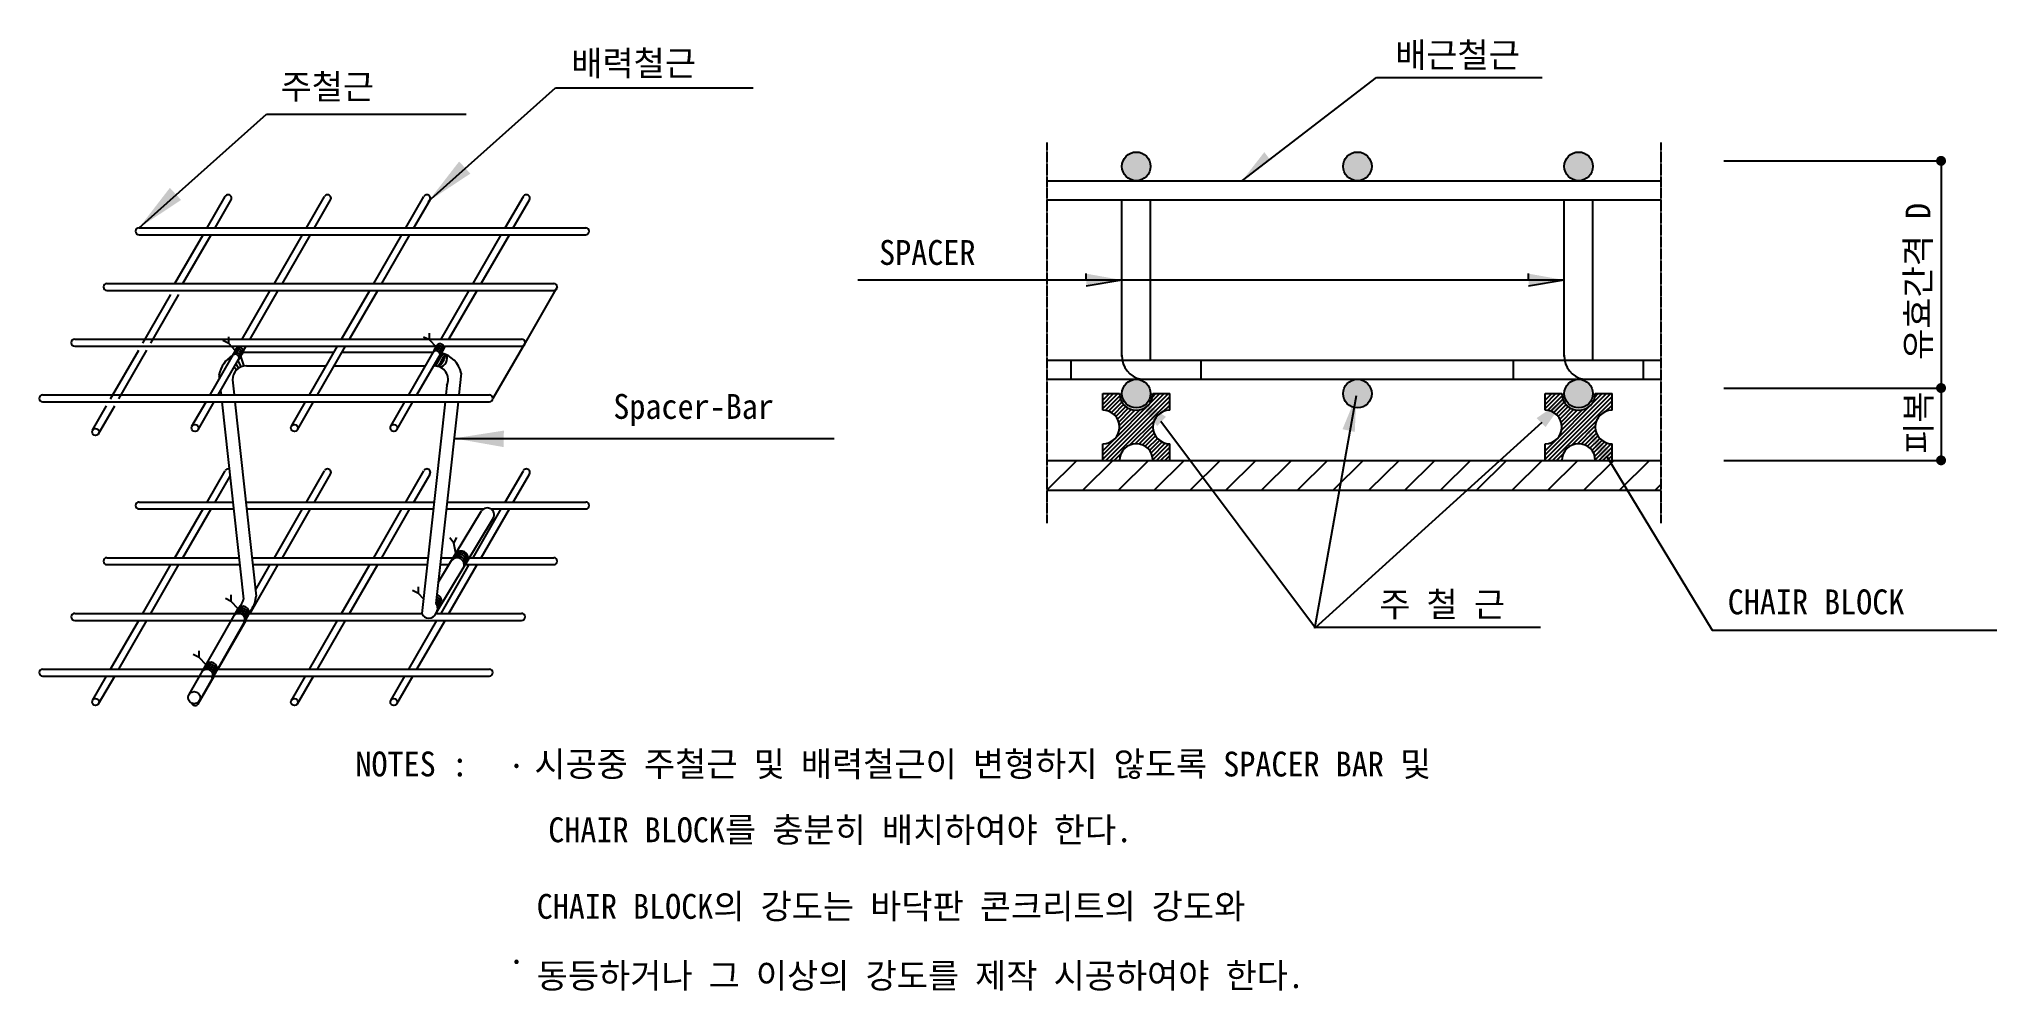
# Model space of a CAD drawing. Header units: millimetres. Extents: x 0 to 19694, y 119 to 9688.
import ezdxf

# ---------------------------------------------------------------- set-up
doc = ezdxf.new("R2010")
doc.units = ezdxf.units.MM
doc.linetypes.add('CENTER', pattern=[2, 1.25, -0.25, 0.25, -0.25])
for name, color, linetype in [('1', 1, 'Continuous'), ('2', 2, 'Continuous'), ('3', 3, 'Continuous'), ('4', 4, 'Continuous'), ('5', 6, 'Continuous'), ('LEAD', 1, 'Continuous')]:
    doc.layers.add(name, color=color, linetype=linetype)
doc.styles.add('돋움체', font='DotumChe.ttf')

msp = doc.modelspace()

# ---------------------------------------------------------------- hatches: boundary and pattern name
at = {"layer": '5'}
h = msp.add_hatch(dxfattribs=at)
h.set_pattern_fill('ANSI31', color=256, scale=2, style=0)
h.set_pattern_definition([(45.00000003, (-201489.35555, -70250.5102), (-0.17677669538, 0.1767766952), [])])
h.paths.add_polyline_path([(11181, 8409, 1), (10893, 8409, 1)])
h.paths.add_polyline_path([(13118, 8409, 1), (13406, 8409, 1)])
h.paths.add_polyline_path([(15343, 8409, 1), (15631, 8409, 1)])
h.paths.add_polyline_path([(15631, 6124, 1), (15343, 6124, 1)])
h.paths.add_polyline_path([(13118, 6124, 1), (13406, 6124, 1)])
h.paths.add_polyline_path([(10893, 6124, 1), (11181, 6124, 1)])

# ---------------------------------------------------------------- linework, layer by layer
at = {"color": 1, "linetype": 'Continuous'}
for p, q in [((3915, 8057), (5196, 9198)), ((5196, 9198), (7183, 9198)), ((1005, 7791), (2286, 8933)), ((2286, 8933), (4295, 8933)), ((4174, 5674), (7997, 5674))]:
    msp.add_line(p, q, dxfattribs=at)
for points in [[(4338, 8336), (4225, 8458), (3915, 8057)], [(1428, 8071), (1315, 8193), (1005, 7791)], [(4673, 5586), (4675, 5752), (4174, 5674)]]:
    msp.add_solid(points, dxfattribs=at)
at = {"layer": '1', "linetype": 'Continuous'}
msp.add_line((12104, 8268), (13454, 9301), dxfattribs=at)
at = {"layer": '1'}
for p, q in [((13454, 9301), (15121, 9301)), ((16947, 8464), (19133, 8464)), ((19133, 8464), (19133, 5453)), ((10138, 8073), (16315, 8073)), ((10533, 7266), (10533, 7330)), ((14983, 7266), (14983, 7330)), ((15343, 7266), (8237, 7266)), ((10893, 7266), (10533, 7203)), ((10893, 7266), (10545, 7266)), ((15343, 7266), (14983, 7203)), ((15343, 7266), (14995, 7266)), ((2049, 6542), (2666, 6542)), ((2566, 6542), (2968, 6542)), ((3049, 6542), (3559, 6542)), ((3532, 6542), (3968, 6542)), ((1809, 6311), (1813, 6273)), ((2085, 6402), (2548, 6402)), ((2485, 6402), (2887, 6402)), ((2968, 6402), (3478, 6402)), ((3452, 6402), (3887, 6402)), ((4246, 6331), (4222, 6111)), ((10138, 6460), (16315, 6460)), ((1826, 6156), (1831, 6111)), ((1945, 6262), (1961, 6111)), ((4102, 6207), (4092, 6111)), ((16947, 6180), (19133, 6180)), ((1838, 6041), (2056, 4056)), ((1969, 6041), (2184, 4087)), ((4084, 6041), (3850, 3914)), ((4215, 6041), (3992, 4012)), ((12834, 3764), (13251, 6104)), ((11283, 5848), (12840, 3770)), ((15118, 5832), (12834, 3764)), ((15770, 5491), (16830, 3744)), ((16947, 5453), (19133, 5453)), ((4015, 4226), (4451, 4946)), ((3990, 3914), (4571, 4874)), ((1997, 3955), (1506, 3097)), ((2137, 3955), (1612, 3036)), ((12836, 3775), (15103, 3775)), ((16830, 3744), (19694, 3744))]:
    msp.add_line(p, q, dxfattribs=at)
at = {"layer": '1', "linetype": 'CENTER'}
for p, q in [((10138, 8650), (10138, 4822)), ((16315, 8650), (16315, 4822))]:
    msp.add_line(p, q, dxfattribs=at)
at = {"layer": '1', "color": 2}
for p, q in [((1689, 7791), (1871, 8106)), ((2689, 7791), (2871, 8106)), ((3689, 7791), (3871, 8106)), ((4689, 7791), (4871, 8106)), ((1770, 7791), (1932, 8071)), ((2770, 7791), (2932, 8071)), ((3770, 7791), (3932, 8071)), ((4770, 7791), (4932, 8071)), ((1005, 7791), (5499, 7791)), ((1005, 7721), (5499, 7721)), ((1366, 7231), (1649, 7721)), ((1447, 7231), (1730, 7721)), ((2366, 7231), (2649, 7721)), ((2447, 7231), (2730, 7721)), ((3366, 7231), (3649, 7721)), ((3447, 7231), (3730, 7721)), ((4366, 7231), (4649, 7721)), ((4447, 7231), (4730, 7721)), ((682, 7231), (5176, 7231)), ((682, 7161), (5176, 7161)), ((1043, 6631), (1325, 7121)), ((1123, 6631), (1406, 7121)), ((2043, 6671), (2325, 7161)), ((2123, 6671), (2406, 7161)), ((3043, 6671), (3325, 7161)), ((3123, 6671), (3406, 7161)), ((4043, 6671), (4325, 7161)), ((4123, 6671), (4406, 7161)), ((358, 6671), (4853, 6671)), ((358, 6601), (4853, 6601)), ((719, 6071), (1002, 6561)), ((800, 6071), (1083, 6561)), ((1719, 6111), (2002, 6601)), ((1800, 6111), (2083, 6601)), ((2719, 6111), (3002, 6601)), ((2800, 6111), (3083, 6601)), ((3719, 6111), (4002, 6601)), ((3800, 6111), (4083, 6601)), ((35, 6111), (4529, 6111)), ((35, 6041), (4529, 6041)), ((537, 5756), (679, 6001)), ((598, 5721), (760, 6001)), ((1537, 5796), (1679, 6041)), ((1598, 5761), (1760, 6041)), ((2537, 5796), (2679, 6041)), ((2598, 5761), (2760, 6041)), ((3537, 5796), (3679, 6041)), ((3598, 5761), (3760, 6041)), ((1689, 5034), (1871, 5349)), ((2689, 5034), (2871, 5349)), ((3689, 5034), (3871, 5349)), ((4689, 5034), (4871, 5349)), ((1770, 5034), (1920, 5294)), ((2770, 5034), (2932, 5314)), ((3770, 5034), (3932, 5314)), ((4770, 5034), (4932, 5314)), ((1005, 5034), (1949, 5034)), ((1005, 4964), (1957, 4964)), ((1366, 4474), (1649, 4964)), ((1447, 4474), (1730, 4964)), ((2079, 5034), (3973, 5034)), ((2087, 4964), (3966, 4964)), ((2366, 4474), (2649, 4964)), ((2447, 4474), (2730, 4964)), ((3366, 4474), (3649, 4964)), ((3447, 4474), (3730, 4964)), ((4096, 4964), (4470, 4964)), ((4104, 5034), (5499, 5034)), ((4366, 4474), (4649, 4964)), ((4447, 4474), (4730, 4964)), ((4544, 4964), (5499, 4964)), ((682, 4474), (2010, 4474)), ((682, 4404), (2018, 4404)), ((1043, 3914), (1325, 4404)), ((1123, 3914), (1406, 4404)), ((2123, 3914), (2406, 4404)), ((2141, 4474), (3912, 4474)), ((2149, 4404), (3904, 4404)), ((2177, 4147), (2325, 4404)), ((3043, 3914), (3325, 4404)), ((3123, 3914), (3406, 4404)), ((4035, 4404), (4123, 4404)), ((4042, 4474), (4165, 4474)), ((4043, 3914), (4325, 4404)), ((4123, 3914), (4406, 4404)), ((4287, 4404), (5176, 4404)), ((4329, 4474), (5176, 4474)), ((358, 3914), (2194, 3914)), ((358, 3844), (2154, 3844)), ((719, 3354), (1002, 3844)), ((800, 3354), (1083, 3844)), ((1800, 3354), (2083, 3844)), ((2154, 3844), (4853, 3844)), ((2194, 3914), (3850, 3914)), ((2719, 3354), (3002, 3844)), ((2800, 3354), (3083, 3844)), ((3719, 3354), (4002, 3844)), ((3800, 3354), (4083, 3844)), ((3990, 3914), (4853, 3914)), ((35, 3354), (1874, 3354)), ((1874, 3354), (4529, 3354)), ((35, 3284), (1834, 3284)), ((537, 3039), (679, 3284)), ((598, 3004), (760, 3284)), ((1598, 3004), (1760, 3284)), ((1834, 3284), (4529, 3284)), ((2537, 3039), (2679, 3284)), ((2598, 3004), (2760, 3284)), ((3537, 3039), (3679, 3284)), ((3598, 3004), (3760, 3284))]:
    msp.add_line(p, q, dxfattribs=at)
at = {"layer": '1', "color": 4}
for p, q in [((3928, 6663), (3927, 6731)), ((1908, 6629), (1848, 6658)), ((1908, 6629), (1907, 6696)), ((1976, 6555), (1908, 6629)), ((1936, 6501), (1940, 6494)), ((3928, 6663), (3868, 6693)), ((3996, 6590), (3928, 6663)), ((3987, 6402), (4061, 6529)), ((1905, 6478), (1919, 6457)), ((1963, 6394), (1985, 6362)), ((1980, 6423), (2005, 6378)), ((2000, 6458), (2029, 6392)), ((2024, 6499), (2060, 6401)), ((3968, 6402), (3978, 6402)), ((4170, 4619), (4133, 4674)), ((4170, 4619), (4202, 4678)), ((4193, 4521), (4170, 4619)), ((3817, 4114), (3757, 4144)), ((3817, 4114), (3816, 4182)), ((1933, 4035), (1873, 4065)), ((1933, 4035), (1932, 4102)), ((2001, 3961), (1933, 4035)), ((3866, 4061), (3817, 4114)), ((1611, 3472), (1551, 3502)), ((1611, 3472), (1610, 3539)), ((1679, 3398), (1611, 3472))]:
    msp.add_line(p, q, dxfattribs=at)
at = {"layer": '1', "const_width": 50}
for points in [[(19108, 8464, 1), (19158, 8464, 1)], [(19108, 6180, 1), (19158, 6180, 1)], [(19108, 5453, 1), (19158, 5453, 1)]]:
    msp.add_lwpolyline(points, format="xyb", close=True, dxfattribs=at)
at = {"layer": '1', "color": 2}
for centre in [(568, 5739), (1568, 5779), (2568, 5779), (3568, 5779), (568, 3022), (2568, 3022), (3568, 3022)]:
    msp.add_circle(centre, 35, dxfattribs=at)
at = {"layer": '1'}
msp.add_circle((1559, 3067), 60.8, dxfattribs=at)
at = {"layer": '1', "color": 2}
for centre, start, end in [((1901, 8089), 330, 150), ((2901, 8089), 330, 150), ((3901, 8089), 330, 150), ((4901, 8089), 330, 150), ((1005, 7756), 90, 270), ((5499, 7756), 270, 90), ((682, 7196), 90, 270), ((5176, 7196), 270, 90), ((358, 6636), 90, 270), ((4853, 6636), 270, 90), ((35, 6076), 90, 270), ((4529, 6076), 270, 90), ((1901, 5332), 71.3297, 150), ((2901, 5332), 330, 150), ((3901, 5332), 330, 150), ((4901, 5332), 330, 150), ((1005, 4999), 90, 270), ((5499, 4999), 270, 90), ((682, 4439), 90, 270), ((5176, 4439), 270, 90), ((358, 3879), 90, 270), ((4853, 3879), 270, 90), ((35, 3319), 90, 270), ((4529, 3319), 270, 90), ((1568, 3022), 197.4125, 4.3674)]:
    msp.add_arc(centre, 35, start, end, dxfattribs=at)
at = {"layer": '1', "color": 1}
msp.add_arc((2083, 6264), 278, 118.9599, 170.3014, dxfattribs=at)
at = {"layer": '1', "color": 4}
for centre, radius, start, end in [((1972, 6479), 40.5, 300.4302, 180.3893), ((1982, 6497), 40.5, 300.4302, 180.3893), ((1992, 6514), 40.5, 300.4302, 180.3893), ((2002, 6531), 40.5, 300.4302, 180.3893), ((2012, 6549), 40.5, 300.4302, 180.3893), ((3992, 6514), 40.5, 300.4302, 180.3893), ((4002, 6531), 40.5, 300.4302, 180.3893), ((4012, 6549), 40.5, 300.4302, 180.3893), ((4022, 6566), 40.5, 300.4302, 180.3893), ((4032, 6583), 40.5, 300.4302, 180.3893), ((3825, 6584), 259, 314.5388, 346.5869), ((3926, 6533), 163, 303.4435, 354.9734), ((4017, 6479), 87.6, 278.1281, 24.5638), ((4244, 4470), 71.4, 338.5945, 141.4891), ((4215, 4418), 71.4, 338.5945, 141.4891), ((4225, 4436), 71.4, 338.5945, 141.4891), ((4235, 4453), 71.4, 338.5945, 141.4891), ((2030, 3890), 60.8, 330.2367, 150.2367), ((2040, 3907), 60.8, 330.2367, 150.2367), ((2050, 3925), 60.8, 330.2367, 150.2367), ((3938, 3964), 71.9, 338.9118, 41.5501), ((3948, 3982), 71.9, 338.9118, 49.8526), ((3958, 3999), 71.9, 338.9118, 57.0182), ((3968, 4016), 71.9, 338.9118, 63.9428), ((3978, 4034), 71.9, 338.9118, 70.5771), ((2010, 3855), 60.8, 330.2367, 150.2367), ((2020, 3872), 60.8, 330.2367, 150.2367), ((1698, 3309), 60.8, 330.2367, 150.2367), ((1708, 3327), 60.8, 330.2367, 150.2367), ((1718, 3344), 60.8, 330.2367, 150.2367), ((1728, 3362), 60.8, 330.2367, 150.2367)]:
    msp.add_arc(centre, radius, start, end, dxfattribs=at)
at = {"layer": '1'}
for centre, radius, start, end in [((3977, 6264), 278, 13.9496, 75.9301), ((2083, 6264), 138, 89.2035, 180.7965), ((3977, 6264), 138, 335.3672, 90.7965), ((4507, 4904), 70.3, 334.0094, 143.6633), ((4205, 4401), 71.4, 338.5945, 141.4891), ((1766, 4158), 308, 318.5842, 340.5341), ((1911, 4109), 273, 325.7057, 355.4291), ((3920, 3939), 74.2, 199.4507, 340.5493), ((1688, 3292), 60.8, 330.2367, 150.2367)]:
    msp.add_arc(centre, radius, start, end, dxfattribs=at)
for points in [[(12104, 8268), (12325, 8552), (12381, 8478)], [(10533, 7203), (10893, 7266), (10533, 7330)], [(14983, 7203), (15343, 7266), (14983, 7330)], [(11336, 5890), (11033, 6094), (11247, 5798)], [(13235, 5738), (13251, 6104), (13112, 5766)], [(15155, 5788), (15365, 6086), (15065, 5878)], [(15829, 5524), (15562, 5774), (15727, 5448)]]:
    msp.add_solid(points, dxfattribs=at)
at = {"layer": '3'}
for p, q in [((10138, 8265), (16315, 8265)), ((10893, 6498), (10893, 8073)), ((11181, 6460), (11181, 8073)), ((15343, 6498), (15343, 8073)), ((15631, 6460), (15631, 8073)), ((10378, 6460), (10378, 6268)), ((11685, 6460), (11685, 6268)), ((14828, 6460), (14828, 6268)), ((16135, 6460), (16135, 6268)), ((10138, 6268), (16315, 6268))]:
    msp.add_line(p, q, dxfattribs=at)
for points in [[(10893, 6509, 0.374964), (11085, 6268)], [(15343, 6509, 0.374964), (15535, 6268)]]:
    msp.add_lwpolyline(points, format="xyb", dxfattribs=at)
at = {"layer": '4'}
for p, q in [((10701, 6124), (10869, 6124)), ((10701, 6016), (10809, 6124)), ((10701, 6059), (10766, 6124)), ((10701, 5974), (10851, 6124)), ((10701, 5956), (10701, 6124)), ((10701, 5507), (11318, 6124)), ((10701, 5465), (11360, 6124)), ((10701, 5550), (11275, 6124)), ((11202, 6093), (11233, 6124)), ((11205, 6124), (11373, 6124)), ((11373, 5956), (11373, 6124)), ((15151, 5465), (15810, 6124)), ((15151, 5507), (15768, 6124)), ((15151, 6124), (15319, 6124)), ((15151, 5974), (15301, 6124)), ((15151, 6059), (15216, 6124)), ((15151, 6016), (15259, 6124)), ((15151, 5956), (15151, 6124)), ((15151, 5550), (15725, 6124)), ((15652, 6093), (15683, 6124)), ((15655, 6124), (15823, 6124)), ((15823, 5956), (15823, 6124)), ((10724, 5955), (10870, 6101)), ((10731, 5452), (11373, 6094)), ((10758, 5946), (10879, 6067)), ((10773, 5452), (11373, 6052)), ((10787, 5933), (10892, 6038)), ((10811, 5915), (10910, 6014)), ((10832, 5893), (10932, 5993)), ((10849, 5867), (10957, 5976)), ((10861, 5838), (10987, 5964)), ((10866, 5757), (11068, 5959)), ((10868, 5802), (11023, 5957)), ((11305, 5942), (11373, 6009)), ((15174, 5955), (15320, 6101)), ((15181, 5452), (15823, 6094)), ((15208, 5946), (15329, 6067)), ((15223, 5452), (15823, 6052)), ((15237, 5933), (15342, 6038)), ((15261, 5915), (15360, 6014)), ((15282, 5893), (15382, 5993)), ((15299, 5867), (15407, 5976)), ((15311, 5838), (15437, 5964)), ((15316, 5757), (15518, 5959)), ((15318, 5802), (15473, 5957)), ((15755, 5942), (15823, 6009)), ((10969, 5606), (11219, 5855)), ((11026, 5620), (11205, 5799)), ((11066, 5618), (11207, 5759)), ((11099, 5608), (11217, 5726)), ((15419, 5606), (15669, 5855)), ((15476, 5620), (15655, 5799)), ((15516, 5618), (15657, 5759)), ((15549, 5608), (15667, 5726)), ((10701, 5452), (10701, 5620)), ((10815, 5452), (10883, 5519)), ((11127, 5594), (11231, 5698)), ((11151, 5576), (11249, 5674)), ((11171, 5553), (11272, 5654)), ((11187, 5527), (11298, 5638)), ((11197, 5452), (11365, 5620)), ((11199, 5496), (11329, 5626)), ((11240, 5452), (11373, 5585)), ((11282, 5452), (11373, 5543)), ((11373, 5452), (11373, 5620)), ((15151, 5452), (15151, 5620)), ((15266, 5452), (15333, 5519)), ((15577, 5594), (15681, 5698)), ((15601, 5576), (15699, 5674)), ((15621, 5553), (15722, 5654)), ((15637, 5527), (15748, 5638)), ((15647, 5452), (15815, 5620)), ((15649, 5496), (15779, 5626)), ((15690, 5452), (15823, 5585)), ((15732, 5452), (15823, 5543)), ((15823, 5452), (15823, 5620)), ((10701, 5452), (10869, 5452)), ((11205, 5452), (11373, 5452)), ((11325, 5452), (11373, 5500)), ((15151, 5452), (15319, 5452)), ((15655, 5452), (15823, 5452)), ((15775, 5452), (15823, 5500))]:
    msp.add_line(p, q, dxfattribs=at)
for centre, start, end in [((11037, 6124), 180, 0), ((15487, 6124), 180, 0), ((10701, 5788), 270, 90), ((11373, 5788), 90, 270), ((15151, 5788), 270, 90), ((15823, 5788), 90, 270), ((11037, 5452), 0, 180), ((15487, 5452), 0, 180)]:
    msp.add_arc(centre, 168, start, end, dxfattribs=at)
at = {"layer": '5'}
for p, q in [((10138, 5453), (16315, 5453)), ((10440, 5451), (10138, 5154)), ((10800, 5451), (10498, 5154)), ((11160, 5451), (10858, 5154)), ((11520, 5451), (11218, 5154)), ((11880, 5451), (11578, 5154)), ((12240, 5451), (11938, 5154)), ((12600, 5451), (12298, 5154)), ((12960, 5451), (12658, 5154)), ((13320, 5451), (13018, 5154)), ((13680, 5451), (13378, 5154)), ((14040, 5451), (13738, 5154)), ((14400, 5451), (14098, 5154)), ((14760, 5451), (14458, 5154)), ((15120, 5451), (14818, 5154)), ((15480, 5451), (15178, 5154)), ((15840, 5451), (15538, 5154)), ((16200, 5451), (15898, 5154)), ((10138, 5154), (16315, 5154)), ((16315, 5209), (16258, 5154))]:
    msp.add_line(p, q, dxfattribs=at)
for centre in [(11037, 8409), (13262, 8409), (15487, 8409), (11037, 6124), (13262, 6124), (15487, 6124)]:
    msp.add_circle(centre, 144, dxfattribs=at)
at = {"layer": 'LEAD', "color": 7}
for p, q in [((5211, 7196), (4888, 6636)), ((4888, 6636), (4564, 6076))]:
    msp.add_line(p, q, dxfattribs=at)

# ---------------------------------------------------------------- texts
at = {"layer": '2', "style": '돋움체'}
for s, rotation, p in [('배근철근', 0, (13641, 9404)), ('유효간격 D', 90, (19026, 6463)), ('SPACER', 0, (8450, 7418)), ('피복', 90, (19033, 5519)), ('주 철 근', 0, (13482, 3880)), ('CHAIR BLOCK', 0, (16987, 3905)), ('NOTES : ', 0, (3182, 2275)), ('.', 0, (4721, 2361)), ('시공중 주철근 및 배력철근이 변형하지 않도록 SPACER BAR 및', 0, (4982, 2274)), (' CHAIR BLOCK를 충분히 배치하여야 한다.', 0, (4960, 1613)), ('CHAIR BLOCK의 강도는 바닥판 콘크리트의 강도와', 0, (5005, 843)), ('.', 0, (4721, 391)), ('동등하거나 그 이상의 강도를 제작 시공하여야 한다.', 0, (5005, 146))]:
    msp.add_text(s, height=250, rotation=rotation, dxfattribs=at).set_placement(p)
at = {"layer": '2', "linetype": 'ByBlock', "style": '돋움체'}
for s, p in [('배력철근', (5353, 9321)), ('주철근', (2429, 9085)), ('Spacer-Bar', (5776, 5870))]:
    msp.add_text(s, height=250, rotation=0, dxfattribs=at).set_placement(p)

doc.saveas('drawing.dxf')
